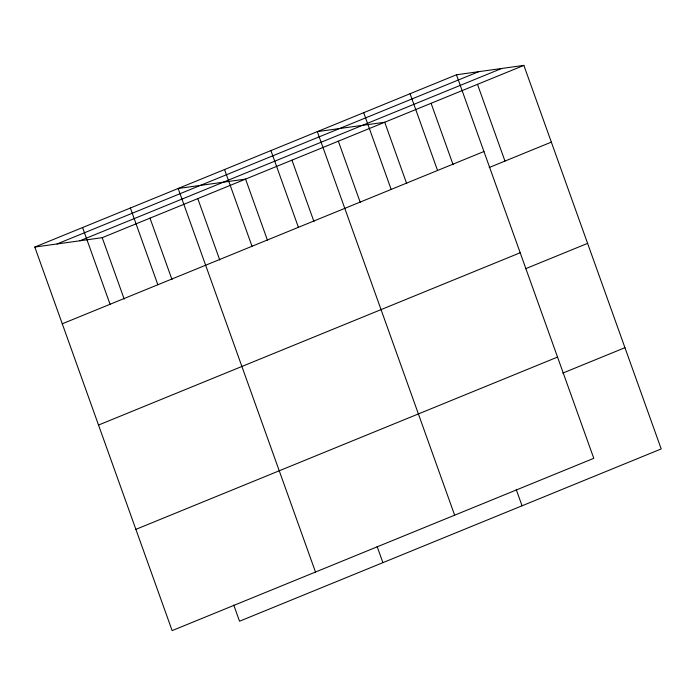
<?xml version="1.0" encoding="UTF-8"?>
<svg xmlns="http://www.w3.org/2000/svg" width="696" height="696" viewBox="0 0 696 696"><rect width="100%" height="100%" fill="white"/><g stroke="black" fill="none" stroke-linecap="round" stroke-linejoin="round"><path stroke-width="1.04" d="M456.463 74.776L593.792 458.325L172.13 630.611L34.8 247.063L456.463 74.776L523.87 65.389L661.2 448.937L239.537 621.223L233.734 605.024M57.046 243.965L478.709 71.679M79.962 240.773L501.625 68.486M34.8 247.063L102.208 237.675L523.87 65.389M62.275 323.797L483.938 151.519M489.175 167.527L551.345 142.123M98.528 425.047L520.19 252.761M525.428 268.778L587.598 243.374M135.877 529.36L557.539 357.083M562.777 373.091L624.947 347.687M477.491 84.338L504.965 161.081M431.102 103.295L453.087 164.682M410.075 93.725L437.558 170.468M406.699 183.631L384.723 122.244L317.315 131.631L454.645 515.179M516.249 489.592L522.052 505.792M363.695 112.682L391.169 189.416M338.343 141.192L360.319 202.588M291.955 160.15L313.94 221.537M270.927 150.58L298.41 227.322M267.551 240.485L245.575 179.098L178.167 188.486L315.497 572.034M377.101 546.447L382.904 562.646M224.547 169.537L252.022 246.271M197.786 198.621L219.762 260.017M149.997 218.153L171.982 279.54M130.378 208.008L157.853 284.751M102.208 237.675L124.192 299.062M82.589 227.54L110.064 304.274"/></g></svg>
